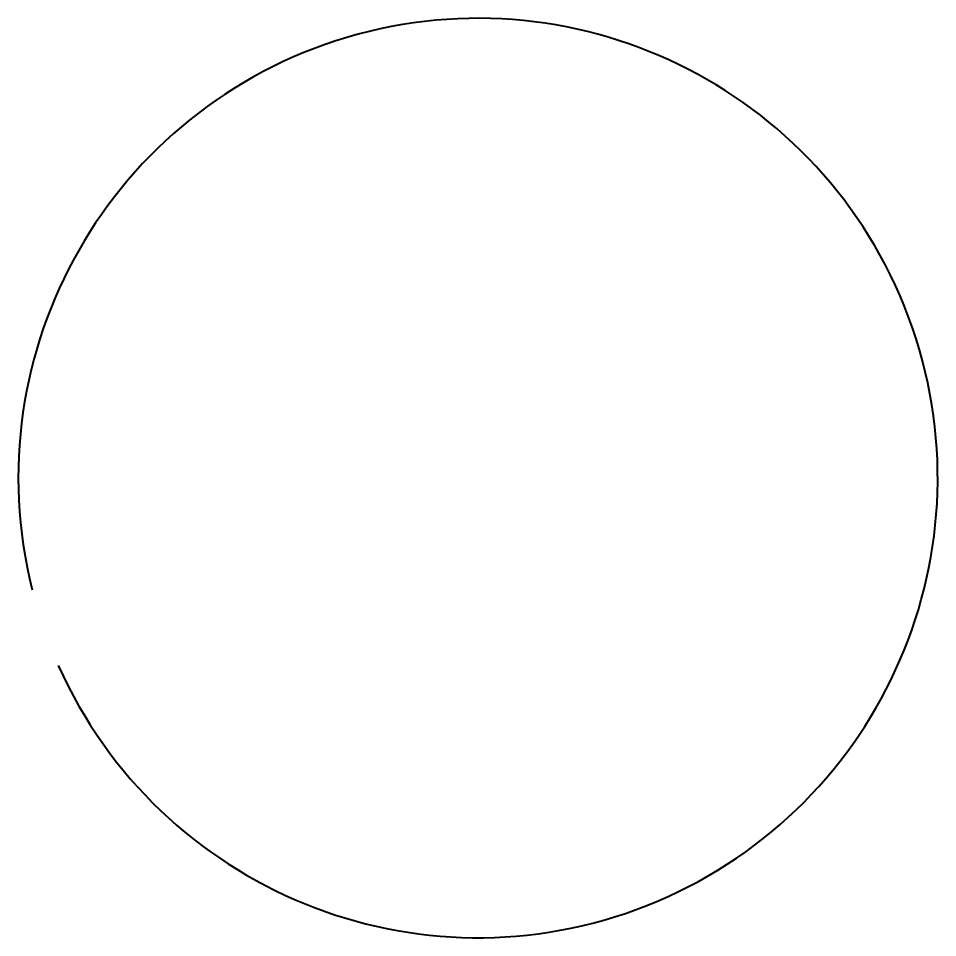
# Model space of a CAD drawing. Extents: x 15.1 to 31.1, y 2.3 to 18.3.
import ezdxf

# ---------------------------------------------------------------- set-up
doc = ezdxf.new("R2010")
doc.units = 0
doc.header["$MEASUREMENT"] = 0
doc.layers.add('Prop Paint Stripe', color=7, linetype='Continuous', lineweight=40, true_color=0xf5f5ff)

msp = doc.modelspace()

# ---------------------------------------------------------------- linework, layer by layer
at = {"layer": 'Prop Paint Stripe'}
msp.add_arc((23.115548, 10.286538), 8, 204.064109, 194.064109, dxfattribs=at)

doc.saveas('drawing.dxf')
